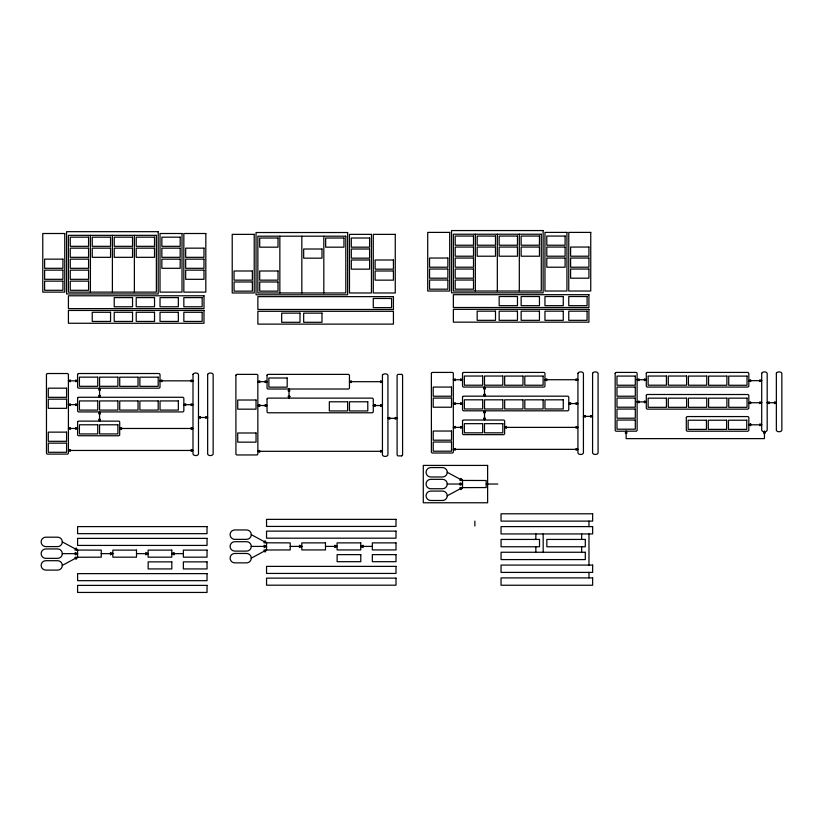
<?xml version="1.0" encoding="UTF-8"?>
<svg xmlns="http://www.w3.org/2000/svg" width="823" height="823" viewBox="0 0 823 823"><rect width="100%" height="100%" fill="white"/><g stroke="black" fill="none" stroke-linecap="round" stroke-linejoin="round"><path stroke-width="1.23" d="M99.573 388.147L98.657 389.979L100.488 389.979L99.573 388.147L99.583 397.303L98.657 395.472L100.488 395.472L99.573 397.303M99.573 411.994L98.657 413.825L100.488 413.825L99.573 411.994L99.583 421.15L98.657 419.319L100.488 419.319L99.573 421.15M289.007 388.991L288.091 390.822L289.922 390.822L289.007 388.991L289.027 398.157M484.5 387.036L483.585 388.868L485.416 388.868L484.5 387.036L484.521 396.192L483.585 394.361L485.416 394.361L484.5 396.192M484.5 410.883L483.585 412.714L485.416 412.714L484.5 410.883L484.521 420.039L483.585 418.207L485.416 418.207L484.5 420.039M764.444 431.221L763.528 433.052L765.359 433.052L764.444 431.221L764.444 438.618L626.138 438.638L626.138 431.221L627.085 433.021L625.254 433.011L626.19 431.18M77.588 557.171L76.076 559.321L74.955 557.253L101.25 557.171L101.25 550.124L74.955 550.042L76.076 547.974L77.588 550.124L77.588 557.171L62.301 565.401A4.701 4.701 0 0 1 57.6 570.102L45.851 570.102A4.701 4.701 0 0 1 41.15 565.401A4.701 4.701 0 0 1 45.851 560.7L57.6 560.7A4.701 4.701 0 0 1 62.301 565.401M266.549 549.929L265.037 552.079L263.926 550.011L290.221 549.929L290.221 542.882L263.926 542.799L265.037 540.732L266.549 542.882L266.549 549.929L251.272 558.159A4.701 4.701 0 0 1 246.571 562.86L234.812 562.86A4.701 4.701 0 0 1 230.111 558.159A4.701 4.701 0 0 1 234.812 553.457L246.571 553.457A4.701 4.701 0 0 1 251.272 558.159M462.516 487.555L461.003 489.706L459.892 487.638L486.187 487.555L486.187 480.509L459.892 480.426L461.003 478.358L462.516 480.509L462.516 487.555L447.239 495.785A4.701 4.701 0 0 1 442.537 500.487L430.779 500.487A4.701 4.701 0 0 1 426.077 495.785A4.701 4.701 0 0 1 430.779 491.084L442.537 491.084A4.701 4.701 0 0 1 447.239 495.785M68.422 380.843L70.253 379.928L70.253 381.759L68.422 380.843L77.588 380.843L75.757 379.928L75.757 381.759L77.588 380.843M68.422 404.659L70.253 403.743L70.253 405.574L68.422 404.659L77.588 404.659L75.757 403.743L75.757 405.574L77.588 404.659M160.012 380.833L161.843 379.917L161.843 381.749L160.012 380.833L192.994 380.843L191.162 379.917L191.162 381.749L192.994 380.833M68.422 428.474L70.253 427.559L70.253 429.39L68.422 428.474L77.588 428.474L75.757 427.559L75.757 429.39L77.588 428.474M68.422 450.459L70.253 449.543L70.253 451.374L68.422 450.459L192.994 450.459L191.162 449.543L191.162 451.374L192.994 450.459M119.716 428.474L121.547 427.559L121.547 429.39L119.716 428.474L192.994 428.474L191.162 429.39L191.162 427.559L192.994 428.474M183.838 404.659L185.669 403.743L185.669 405.574L183.838 404.659L192.994 404.659L191.162 403.743L191.162 405.574L192.994 404.659M257.866 381.697L259.698 380.782L259.698 382.613L257.866 381.697L267.022 381.697L265.191 380.782L265.191 382.613L267.022 381.697M207.622 417.467L205.791 418.382L205.791 416.551L207.622 417.467L198.456 417.487M267.022 405.513L265.191 406.428L265.191 404.597L267.022 405.513L257.866 405.533M349.456 381.687L351.287 380.771L351.287 382.602L349.456 381.687L382.438 381.697L380.607 380.771L380.607 382.602L382.438 381.687M257.866 451.313L259.698 450.397L259.698 452.228L257.866 451.313L382.438 451.313L380.607 450.397L380.607 452.228L382.438 451.313M77.588 553.642L75.232 554.825L75.232 552.47L77.588 553.642L62.301 553.642A4.701 4.701 0 0 0 57.6 548.941L45.851 548.941A4.701 4.701 0 0 0 41.15 553.642A4.701 4.701 0 0 0 45.851 558.344L57.6 558.344A4.701 4.701 0 0 0 62.301 553.642M382.438 405.513L380.607 406.428L380.607 404.597L382.438 405.513L373.282 405.533M453.36 379.742L455.191 378.827L455.191 380.658L453.36 379.742L462.516 379.742L460.685 378.827L460.685 380.658L462.516 379.742M112.844 553.642L110.498 554.825L110.498 552.47L112.844 553.642L101.25 553.642M387.9 418.321L389.732 417.405L389.732 419.236L387.9 418.321L397.056 418.321L395.225 417.405L395.225 419.236L397.056 418.321M148.109 553.642L145.764 554.825L145.764 552.47L148.109 553.642L136.515 553.642M453.36 403.558L455.191 402.642L455.191 404.474L453.36 403.558L462.516 403.558L460.685 402.642L460.685 404.474L462.516 403.558M171.781 553.642L174.126 552.47L174.126 554.825L171.781 553.642L183.375 553.642M544.949 379.722L546.781 378.806L546.781 380.638L544.949 379.722L577.931 379.742L576.1 378.806L576.1 380.638L577.931 379.722M462.516 427.374L460.685 428.289L460.685 426.458L462.516 427.374L453.36 427.384M453.36 449.358L455.191 448.442L455.191 450.274L453.36 449.358L577.931 449.358L576.1 448.442L576.1 450.274L577.931 449.358M266.549 546.4L264.204 547.583L264.204 545.227L266.549 546.4L251.272 546.4A4.701 4.701 0 0 0 246.571 541.699L234.812 541.699A4.701 4.701 0 0 0 230.111 546.4A4.701 4.701 0 0 0 234.812 551.101L246.571 551.101A4.701 4.701 0 0 0 251.272 546.4M568.765 403.558L570.606 402.642L570.606 404.474L568.765 403.558L577.931 403.558L576.1 402.642L576.1 404.474L577.931 403.558M301.815 546.4L299.459 547.583L299.459 545.227L301.815 546.4L290.221 546.4M637.125 379.742L638.957 378.827L638.957 380.658L637.125 379.742L646.292 379.742L644.46 378.827L644.46 380.658L646.292 379.742M583.394 416.366L585.225 415.45L585.225 417.282L583.394 416.366L592.55 416.366L590.719 415.45L590.719 417.282L592.55 416.366M337.08 546.4L334.724 547.583L334.724 545.227L337.08 546.4L325.476 546.4M462.516 484.037L460.17 485.21L460.17 482.854L462.516 484.037L447.239 484.037A4.701 4.701 0 0 0 442.537 479.336L430.779 479.336A4.701 4.701 0 0 0 426.077 484.037A4.701 4.701 0 0 0 430.779 488.739L442.537 488.739A4.701 4.701 0 0 0 447.239 484.037M577.931 427.374L576.1 428.289L576.1 426.458L577.931 427.374L504.653 427.384M637.125 401.891L638.957 400.976L638.957 402.807L637.125 401.891L646.292 401.891L644.46 400.976L644.46 402.807L646.292 401.891M360.741 546.4L363.097 545.227L363.097 547.583L360.741 546.4L372.335 546.4M748.827 380.668L750.658 379.753L750.658 381.594L748.827 380.668L761.697 380.668L759.866 381.594L759.866 379.753L761.697 380.668M748.827 402.735L750.658 401.819L750.658 403.651L748.827 402.735L761.697 402.735L759.866 403.651L759.866 401.819L761.697 402.735M767.19 402.725L769.021 401.809L769.021 403.64L767.19 402.725L776.356 402.725L774.525 401.809L774.525 403.64L776.356 402.725M761.697 424.802L759.866 425.717L759.866 423.886L761.697 424.802L748.827 424.822M401.758 455.891L402.591 454.975L402.591 375.288L401.758 374.372M401.655 374.372L397.931 374.372L397.098 375.206L397.098 454.975L397.838 455.88L401.655 455.891M486.187 484.037L497.781 484.037M447.239 472.279A4.701 4.701 0 0 1 442.537 476.98L430.779 476.98A4.701 4.701 0 0 1 426.077 472.279A4.701 4.701 0 0 1 430.779 467.577L442.537 467.577A4.701 4.701 0 0 1 447.239 472.279L462.516 480.509M251.272 534.652A4.701 4.701 0 0 1 246.571 539.353L234.812 539.353A4.701 4.701 0 0 1 230.111 534.652A4.701 4.701 0 0 1 234.812 529.95L246.571 529.95A4.701 4.701 0 0 1 251.272 534.652L266.549 542.882M62.301 541.894A4.701 4.701 0 0 1 57.6 546.595L45.851 546.595A4.701 4.701 0 0 1 41.15 541.894A4.701 4.701 0 0 1 45.851 537.193L57.6 537.193A4.701 4.701 0 0 1 62.301 541.894L77.588 550.124M588.98 521.113L588.98 526.607M588.98 533.942L588.98 565.082M588.98 572.407L588.98 577.9M581.645 533.942L581.645 539.435M581.645 546.76L581.645 552.254M543.18 533.942L543.18 552.254M535.845 533.942L535.845 539.435M535.845 546.76L535.845 552.254M519.313 234.226L519.313 291.023M497.329 234.226L497.329 291.023M475.344 234.226L475.344 291.023M474.871 521.113L474.871 526M323.82 236.191L323.82 292.978M301.835 236.191L301.835 292.978M279.851 236.191L279.851 292.978M134.375 235.337L134.375 292.124M112.391 235.337L112.391 292.124M90.407 235.337L90.407 292.124M46.448 374.352L46.479 453.463L47.364 454.121L67.764 454.09L68.422 453.206L68.412 374.27L67.507 373.519L47.364 373.519L46.448 374.352M77.588 374.352L77.588 387.345L78.339 388.158L159.106 388.178L160.001 387.427L160.022 374.352L159.189 373.519L78.504 373.519L77.588 374.352M77.599 398.106L77.599 411.089L78.422 411.922L182.922 411.922L183.838 411.089L183.848 398.188L183.004 397.272L78.504 397.272L77.599 398.106M77.588 421.952L77.588 434.935L78.257 435.737L118.81 435.768L119.685 435.11L119.716 421.952L119.057 421.15L78.504 421.119L77.609 421.87M193.004 374.352L192.994 454.121C193.539 456.076 197.942 456.076 198.487 454.121L198.487 374.434C197.942 372.5 193.693 372.531 193.004 374.352M207.653 374.352L207.653 454.121C208.198 456.076 212.601 456.076 213.147 454.121L213.147 374.434C212.601 372.5 208.342 372.531 207.653 374.352M235.892 375.206L235.923 454.317L236.798 454.975L257.208 454.944L257.866 454.059L257.836 375.031L256.951 374.372L236.798 374.372L235.892 375.206M267.033 375.206L267.033 388.189L267.773 389.012L348.551 389.022L349.446 388.281L349.466 375.288L348.715 374.383L267.938 374.372L267.033 375.206M267.033 398.949L267.033 411.942L267.866 412.776L372.366 412.776L373.282 411.942L373.282 398.949L372.449 398.126L267.948 398.116L267.053 398.867M382.438 375.206L382.438 454.975C382.983 456.93 387.386 456.93 387.931 454.975L387.931 375.288C387.417 373.323 383.127 373.395 382.438 375.206M431.375 373.251L431.406 452.352L432.291 453.02L452.691 452.979L453.36 452.105L453.319 373.076L452.444 372.418L432.291 372.418L431.375 373.251M462.526 373.251L462.526 386.234L463.267 387.057L544.034 387.067L544.939 386.316L544.96 373.333L544.209 372.428L463.431 372.418L462.526 373.251M462.526 396.995L462.526 409.988L463.359 410.811L567.86 410.821L568.775 409.988L568.775 396.995L568.024 396.182L463.442 396.161L462.536 396.912M462.526 420.841L462.526 433.834L463.184 434.626L503.738 434.667L504.622 433.999L504.653 420.923L503.995 420.049L463.442 420.008L462.526 420.841M577.931 373.251L577.931 453.02C578.476 454.965 582.879 454.965 583.425 453.02L583.425 373.333C582.9 371.368 578.61 371.399 577.931 373.251M592.591 373.251L592.581 453.02C593.136 454.965 597.529 454.965 598.084 453.02L598.084 373.333C597.56 371.368 593.27 371.399 592.591 373.251M615.151 373.251L615.213 430.635L616.057 431.221L636.549 431.149L637.125 430.295L637.095 373.076L636.21 372.418L616.057 372.418L615.151 373.251M646.292 373.251L646.292 386.234L647.125 387.067L747.912 387.067L748.827 386.234L748.827 373.333L748.086 372.428L647.207 372.418L646.292 373.251M646.302 395.328L646.302 408.321L647.125 409.144L747.912 409.154L748.827 408.321L748.827 395.328L748.086 394.515L647.207 394.495L646.312 395.246M686.31 417.395L686.31 430.378L687.051 431.201L747.912 431.221L748.817 430.47L748.827 417.477L748.086 416.572L687.226 416.561L686.31 417.395M761.707 373.251L761.697 430.295C762.242 432.25 766.645 432.25 767.19 430.295L767.19 373.333C766.666 371.389 762.386 371.42 761.707 373.251M776.356 373.251L776.356 430.295C776.902 432.25 781.305 432.25 781.85 430.295L781.85 373.333C781.325 371.379 777.035 371.399 776.356 373.251M289.922 396.326L289.007 398.157L288.091 396.326L289.922 396.326M200.287 416.551L198.456 417.467L200.287 418.382L200.287 416.551M259.698 404.597L257.866 405.513L259.698 406.428L259.698 404.597M375.113 404.597L373.282 405.513L375.113 406.428L375.113 404.597M455.191 426.458L453.36 427.374L455.191 428.289L455.191 426.458M506.484 426.458L504.653 427.374L506.484 428.289L506.484 426.458M750.658 423.886L748.827 424.802L750.658 425.717L750.658 423.886M543.118 230.563L451.529 230.563L451.529 292.854L543.118 292.854L543.118 230.563M158.191 231.674L66.591 231.674L66.591 293.955L158.191 293.955L158.191 231.674M347.635 232.528L256.035 232.528L256.035 294.809L347.635 294.809L347.635 232.528M449.697 232.395L427.713 232.395L427.713 291.023L449.697 291.023L449.697 232.395M566.934 232.395L544.96 232.395L544.96 291.023L566.934 291.023L566.934 232.395M590.749 232.395L568.765 232.395L568.765 291.023L590.749 291.023L590.749 232.395M64.76 233.506L42.775 233.506L42.775 292.124L64.76 292.124L64.76 233.506M182.006 233.506L160.022 233.506L160.022 292.124L182.006 292.124L182.006 233.506M205.822 233.506L183.838 233.506L183.838 292.124L205.822 292.124L205.822 233.506M541.287 234.226L453.36 234.226L453.36 291.023L541.287 291.023L541.287 234.226M254.204 234.36L232.22 234.36L232.22 292.978L254.204 292.978L254.204 234.36M371.451 234.36L349.466 234.36L349.466 292.978L371.451 292.978L371.451 234.36M395.256 234.36L373.282 234.36L373.282 292.978L395.256 292.978L395.256 234.36M156.36 235.337L68.422 235.337L68.422 292.124L156.36 292.124L156.36 235.337M473.513 236.057L455.191 236.057L455.191 245.223L473.513 245.223L473.513 236.057M495.497 236.057L477.175 236.057L477.175 245.223L495.497 245.223L495.497 236.057M517.472 236.057L499.16 236.057L499.16 245.223L517.472 245.223L517.472 236.057M539.456 236.057L521.144 236.057L521.144 245.223L539.456 245.223L539.456 236.057M565.103 236.057L546.791 236.057L546.791 245.223L565.103 245.223L565.103 236.057M345.804 236.191L257.866 236.191L257.866 292.978L345.804 292.978L345.804 236.191M88.575 237.168L70.253 237.168L70.253 246.324L88.575 246.324L88.575 237.168M110.56 237.168L92.238 237.168L92.238 246.324L110.56 246.324L110.56 237.168M132.544 237.168L114.222 237.168L114.222 246.324L132.544 246.324L132.544 237.168M154.529 237.168L136.207 237.168L136.207 246.324L154.529 246.324L154.529 237.168M180.175 237.168L161.853 237.168L161.853 246.324L180.175 246.324L180.175 237.168M278.02 238.022L259.698 238.022L259.698 247.178L278.02 247.178L278.02 238.022M343.963 238.022L325.651 238.022L325.651 247.178L343.963 247.178L343.963 238.022M369.609 238.022L351.298 238.022L351.298 247.178L369.609 247.178L369.609 238.022M473.513 247.054L455.191 247.054L455.191 256.21L473.513 256.21L473.513 247.054M495.497 247.054L477.175 247.054L477.175 256.21L495.497 256.21L495.497 247.054M517.472 247.054L499.16 247.054L499.16 256.21L517.472 256.21L517.472 247.054M539.456 247.054L521.144 247.054L521.144 256.21L539.456 256.21L539.456 247.054M565.103 247.054L546.791 247.054L546.791 256.21L565.103 256.21L565.103 247.054M588.918 247.054L570.606 247.054L570.606 256.21L588.918 256.21L588.918 247.054M88.575 248.155L70.253 248.155L70.253 257.321L88.575 257.321L88.575 248.155M110.56 248.155L92.238 248.155L92.238 257.321L110.56 257.321L110.56 248.155M132.544 248.155L114.222 248.155L114.222 257.321L132.544 257.321L132.544 248.155M154.529 248.155L136.207 248.155L136.207 257.321L154.529 257.321L154.529 248.155M180.175 248.155L161.853 248.155L161.853 257.321L180.175 257.321L180.175 248.155M203.991 248.155L185.669 248.155L185.669 257.321L203.991 257.321L203.991 248.155M321.988 249.009L303.666 249.009L303.666 258.175L321.988 258.175L321.988 249.009M369.609 249.009L351.298 249.009L351.298 258.175L369.609 258.175L369.609 249.009M447.866 258.041L429.544 258.041L429.544 267.208L447.866 267.208L447.866 258.041M473.513 258.041L455.191 258.041L455.191 267.208L473.513 267.208L473.513 258.041M565.103 258.041L546.791 258.041L546.791 267.208L565.103 267.208L565.103 258.041M588.918 258.041L570.606 258.041L570.606 267.208L588.918 267.208L588.918 258.041M62.929 259.152L44.607 259.152L44.607 268.308L62.929 268.308L62.929 259.152M88.575 259.152L70.253 259.152L70.253 268.308L88.575 268.308L88.575 259.152M180.175 259.152L161.853 259.152L161.853 268.308L180.175 268.308L180.175 259.152M203.991 259.152L185.669 259.152L185.669 268.308L203.991 268.308L203.991 259.152M369.609 260.006L351.298 260.006L351.298 269.162L369.609 269.162L369.609 260.006M393.425 260.006L375.113 260.006L375.113 269.162L393.425 269.162L393.425 260.006M447.866 269.039L429.544 269.039L429.544 278.195L447.866 278.195L447.866 269.039M473.513 269.039L455.191 269.039L455.191 278.195L473.513 278.195L473.513 269.039M588.918 269.039L570.606 269.039L570.606 278.195L588.918 278.195L588.918 269.039M62.929 270.139L44.607 270.139L44.607 279.306L62.929 279.306L62.929 270.139M88.575 270.139L70.253 270.139L70.253 279.306L88.575 279.306L88.575 270.139M203.991 270.139L185.669 270.139L185.669 279.306L203.991 279.306L203.991 270.139M252.373 270.993L234.051 270.993L234.051 280.149L252.373 280.149L252.373 270.993M278.02 270.993L259.698 270.993L259.698 280.149L278.02 280.149L278.02 270.993M393.425 270.993L375.113 270.993L375.113 280.149L393.425 280.149L393.425 270.993M447.866 280.026L429.544 280.026L429.544 289.182L447.866 289.182L447.866 280.026M473.513 280.026L455.191 280.026L455.191 289.182L473.513 289.182L473.513 280.026M62.929 281.137L44.607 281.137L44.607 290.293L62.929 290.293L62.929 281.137M88.575 281.137L70.253 281.137L70.253 290.293L88.575 290.293L88.575 281.137M252.373 281.98L234.051 281.98L234.051 291.147L252.373 291.147L252.373 281.98M278.02 281.98L259.698 281.98L259.698 291.147L278.02 291.147L278.02 281.98M588.918 294.685L453.36 294.685L453.36 307.504L588.918 307.504L588.918 294.685M203.991 295.786L68.422 295.786L68.422 308.615L203.991 308.615L203.991 295.786M393.425 296.64L257.866 296.64L257.866 309.469L393.425 309.469L393.425 296.64M517.472 296.517L499.16 296.517L499.16 305.672L517.472 305.672L517.472 296.517M539.456 296.517L521.144 296.517L521.144 305.672L539.456 305.672L539.456 296.517M563.271 296.517L544.96 296.517L544.96 305.672L563.271 305.672L563.271 296.517M587.087 296.517L568.765 296.517L568.765 305.672L587.087 305.672L587.087 296.517M132.544 297.617L114.222 297.617L114.222 306.784L132.544 306.784L132.544 297.617M154.529 297.617L136.207 297.617L136.207 306.784L154.529 306.784L154.529 297.617M178.344 297.617L160.022 297.617L160.022 306.784L178.344 306.784L178.344 297.617M202.16 297.617L183.838 297.617L183.838 306.784L202.16 306.784L202.16 297.617M391.594 298.471L373.282 298.471L373.282 307.627L391.594 307.627L391.594 298.471M588.918 309.335L453.36 309.335L453.36 322.163L588.918 322.163L588.918 309.335M203.991 310.446L68.422 310.446L68.422 323.264L203.991 323.264L203.991 310.446M495.497 311.166L477.175 311.166L477.175 320.332L495.497 320.332L495.497 311.166M517.472 311.166L499.16 311.166L499.16 320.332L517.472 320.332L517.472 311.166M539.456 311.166L521.144 311.166L521.144 320.332L539.456 320.332L539.456 311.166M563.271 311.166L544.96 311.166L544.96 320.332L563.271 320.332L563.271 311.166M587.087 311.166L568.765 311.166L568.765 320.332L587.087 320.332L587.087 311.166M393.425 311.3L257.866 311.3L257.866 324.118L393.425 324.118L393.425 311.3M110.56 312.277L92.238 312.277L92.238 321.433L110.56 321.433L110.56 312.277M132.544 312.277L114.222 312.277L114.222 321.433L132.544 321.433L132.544 312.277M154.529 312.277L136.207 312.277L136.207 321.433L154.529 321.433L154.529 312.277M178.344 312.277L160.022 312.277L160.022 321.433L178.344 321.433L178.344 312.277M202.16 312.277L183.838 312.277L183.838 321.433L202.16 321.433L202.16 312.277M300.004 313.131L281.682 313.131L281.682 322.287L300.004 322.287L300.004 313.131M321.988 313.131L303.666 313.131L303.666 322.287L321.988 322.287L321.988 313.131M482.669 376.039L464.357 376.039L464.357 385.205L482.669 385.205L482.669 376.039M502.822 376.039L484.5 376.039L484.5 385.205L502.822 385.205L502.822 376.039M666.445 376.039L648.123 376.039L648.123 385.205L666.445 385.205L666.445 376.039M686.598 376.039L668.276 376.039L668.276 385.205L686.598 385.205L686.598 376.039M522.975 376.08L504.653 376.08L504.653 385.236L522.975 385.236L522.975 376.08M543.118 376.08L524.807 376.08L524.807 385.236L543.118 385.236L543.118 376.08M635.294 376.08L616.983 376.08L616.983 385.236L635.294 385.236L635.294 376.08M706.741 376.08L688.419 376.08L688.419 385.236L706.741 385.236L706.741 376.08M726.894 376.111L708.572 376.111L708.572 385.267L726.894 385.267L726.894 376.111M747.037 376.111L728.725 376.111L728.725 385.267L747.037 385.267L747.037 376.111M97.742 377.15L79.42 377.15L79.42 386.306L97.742 386.306L97.742 377.15M117.895 377.15L99.573 377.15L99.573 386.306L117.895 386.306L117.895 377.15M138.038 377.181L119.716 377.181L119.716 386.347L138.038 386.347L138.038 377.181M158.191 377.181L139.869 377.181L139.869 386.347L158.191 386.347L158.191 377.181M287.186 378.004L268.864 378.004L268.864 387.16L287.186 387.16L287.186 378.004M451.529 387.067L433.207 387.067L433.207 396.223L451.529 396.223L451.529 387.067M635.294 387.067L616.983 387.067L616.983 396.223L635.294 396.223L635.294 387.067M66.591 388.178L48.279 388.178L48.279 397.334L66.591 397.334L66.591 388.178M451.529 398.065L433.207 398.065L433.207 407.22L451.529 407.22L451.529 398.065M635.294 398.065L616.983 398.065L616.983 407.22L635.294 407.22L635.294 398.065M666.445 398.157L648.123 398.157L648.123 407.323L666.445 407.323L666.445 398.157M686.598 398.157L668.276 398.157L668.276 407.323L686.598 407.323L686.598 398.157M706.751 398.157L688.429 398.157L688.429 407.323L706.751 407.323L706.751 398.157M726.894 398.157L708.582 398.157L708.582 407.323L726.894 407.323L726.894 398.157M747.047 398.157L728.736 398.157L728.736 407.323L747.047 407.323L747.047 398.157M66.591 399.165L48.279 399.165L48.279 408.331L66.591 408.331L66.591 399.165M482.679 399.824L464.357 399.824L464.357 408.99L482.679 408.99L482.679 399.824M502.822 399.824L484.51 399.824L484.51 408.99L502.822 408.99L502.822 399.824M522.975 399.824L504.664 399.824L504.664 408.99L522.975 408.99L522.975 399.824M543.129 399.824L524.807 399.824L524.807 408.99L543.129 408.99L543.129 399.824M563.282 399.824L544.96 399.824L544.96 408.99L563.282 408.99L563.282 399.824M256.035 400.019L237.713 400.019L237.713 409.175L256.035 409.175L256.035 400.019M97.742 400.935L79.42 400.935L79.42 410.091L97.742 410.091L97.742 400.935M117.895 400.935L99.573 400.935L99.573 410.091L117.895 410.091L117.895 400.935M138.048 400.935L119.726 400.935L119.726 410.091L138.048 410.091L138.048 400.935M158.201 400.935L139.879 400.935L139.879 410.091L158.201 410.091L158.201 400.935M178.344 400.935L160.032 400.935L160.032 410.091L178.344 410.091L178.344 400.935M347.635 401.789L329.323 401.789L329.323 410.944L347.635 410.944L347.635 401.789M367.788 401.789L349.466 401.789L349.466 410.944L367.788 410.944L367.788 401.789M635.294 409.052L616.983 409.052L616.983 418.207L635.294 418.207L635.294 409.052M635.294 420.039L616.983 420.039L616.983 429.205L635.294 429.205L635.294 420.039M706.453 420.224L688.141 420.224L688.141 429.38L706.453 429.38L706.453 420.224M726.606 420.224L708.284 420.224L708.284 429.38L726.606 429.38L726.606 420.224M746.759 420.224L728.437 420.224L728.437 429.38L746.759 429.38L746.759 420.224M482.669 423.67L464.357 423.67L464.357 432.836L482.669 432.836L482.669 423.67M502.822 423.67L484.5 423.67L484.5 432.836L502.822 432.836L502.822 423.67M97.742 424.781L79.42 424.781L79.42 433.937L97.742 433.937L97.742 424.781M117.895 424.781L99.573 424.781L99.573 433.937L117.895 433.937L117.895 424.781M451.529 431.036L433.207 431.036L433.207 440.192L451.529 440.192L451.529 431.036M66.591 432.137L48.279 432.137L48.279 441.303L66.591 441.303L66.591 432.137M256.035 432.991L237.713 432.991L237.713 442.157L256.035 442.157L256.035 432.991M451.529 442.023L433.207 442.023L433.207 451.189L451.529 451.189L451.529 442.023M66.591 443.134L48.279 443.134L48.279 452.29L66.591 452.29L66.591 443.134M487.627 465.417L423.279 465.417L423.279 502.771L487.627 502.771L487.627 465.417M592.642 513.789L501.042 513.789L501.042 521.113L592.642 521.113L592.642 513.789M396.007 519.364L266.549 519.364L266.549 526.422L396.007 526.422L396.007 519.364M207.036 526.607L77.588 526.607L77.588 533.664L207.036 533.664L207.036 526.607M592.642 526.607L501.042 526.607L501.042 533.942L592.642 533.942L592.642 526.607M396.007 531.123L266.549 531.123L266.549 538.18L396.007 538.18L396.007 531.123M207.036 538.365L77.588 538.365L77.588 545.423L207.036 545.423L207.036 538.365M539.518 539.435L501.073 539.435L501.073 546.76L539.518 546.76L539.518 539.435M585.297 539.435L546.842 539.435L546.842 546.76L585.297 546.76L585.297 539.435M325.476 542.882L301.815 542.882L301.815 549.929L325.476 549.929L325.476 542.882M360.741 542.882L337.08 542.882L337.08 549.929L360.741 549.929L360.741 542.882M396.007 542.882L372.335 542.882L372.335 549.929L396.007 549.929L396.007 542.882M136.515 550.124L112.844 550.124L112.844 557.171L136.515 557.171L136.515 550.124M171.781 550.124L148.109 550.124L148.109 557.171L171.781 557.171L171.781 550.124M207.036 550.124L183.375 550.124L183.375 557.171L207.036 557.171L207.036 550.124M585.307 552.254L501.073 552.254L501.073 559.589L585.307 559.589L585.307 552.254M360.783 554.63L337.121 554.63L337.121 561.687L360.783 561.687L360.783 554.63M396.007 554.63L372.335 554.63L372.335 561.687L396.007 561.687L396.007 554.63M171.822 561.872L148.161 561.872L148.161 568.93L171.822 568.93L171.822 561.872M207.036 561.872L183.375 561.872L183.375 568.93L207.036 568.93L207.036 561.872M592.642 565.082L501.042 565.082L501.042 572.407L592.642 572.407L592.642 565.082M396.007 566.389L266.549 566.389L266.549 573.436L396.007 573.436L396.007 566.389M207.036 573.631L77.588 573.631L77.588 580.678L207.036 580.678L207.036 573.631M592.642 577.9L501.042 577.9L501.042 585.235L592.642 585.235L592.642 577.9M396.007 578.137L266.549 578.137L266.549 585.194L396.007 585.194L396.007 578.137M207.036 585.379L77.588 585.379L77.588 592.437L207.036 592.437L207.036 585.379"/></g></svg>
